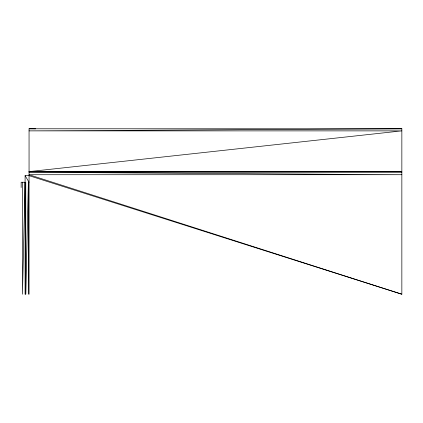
<?xml version="1.0" encoding="UTF-8"?>
<svg xmlns="http://www.w3.org/2000/svg" width="423" height="423" viewBox="0 0 423 423"><rect width="100%" height="100%" fill="white"/><g stroke="black" fill="none" stroke-linecap="round" stroke-linejoin="round"><path stroke-width="0.63" d="M21.15 187.516L21.15 182.25L25.1 182.25L22.467 294.218L22.467 182.25M25.1 182.25L25.761 294.218L28.378 182.25L29.055 294.218L29.055 128.782L401.85 128.782L401.85 294.218L29.055 175.661L25.1 175.661L25.089 294.218M401.85 294.218L29.055 174.72L401.85 174.72L29.055 172.277L401.85 172.277L29.055 171.616L401.85 130.876L29.055 130.876L401.85 128.782M29.055 171.616L401.85 171.616L29.055 171.801M29.055 128.782L35.654 128.825M25.1 175.661L29.055 182.25M28.378 182.25L28.378 294.218M25.761 182.25L25.761 294.218"/></g></svg>
